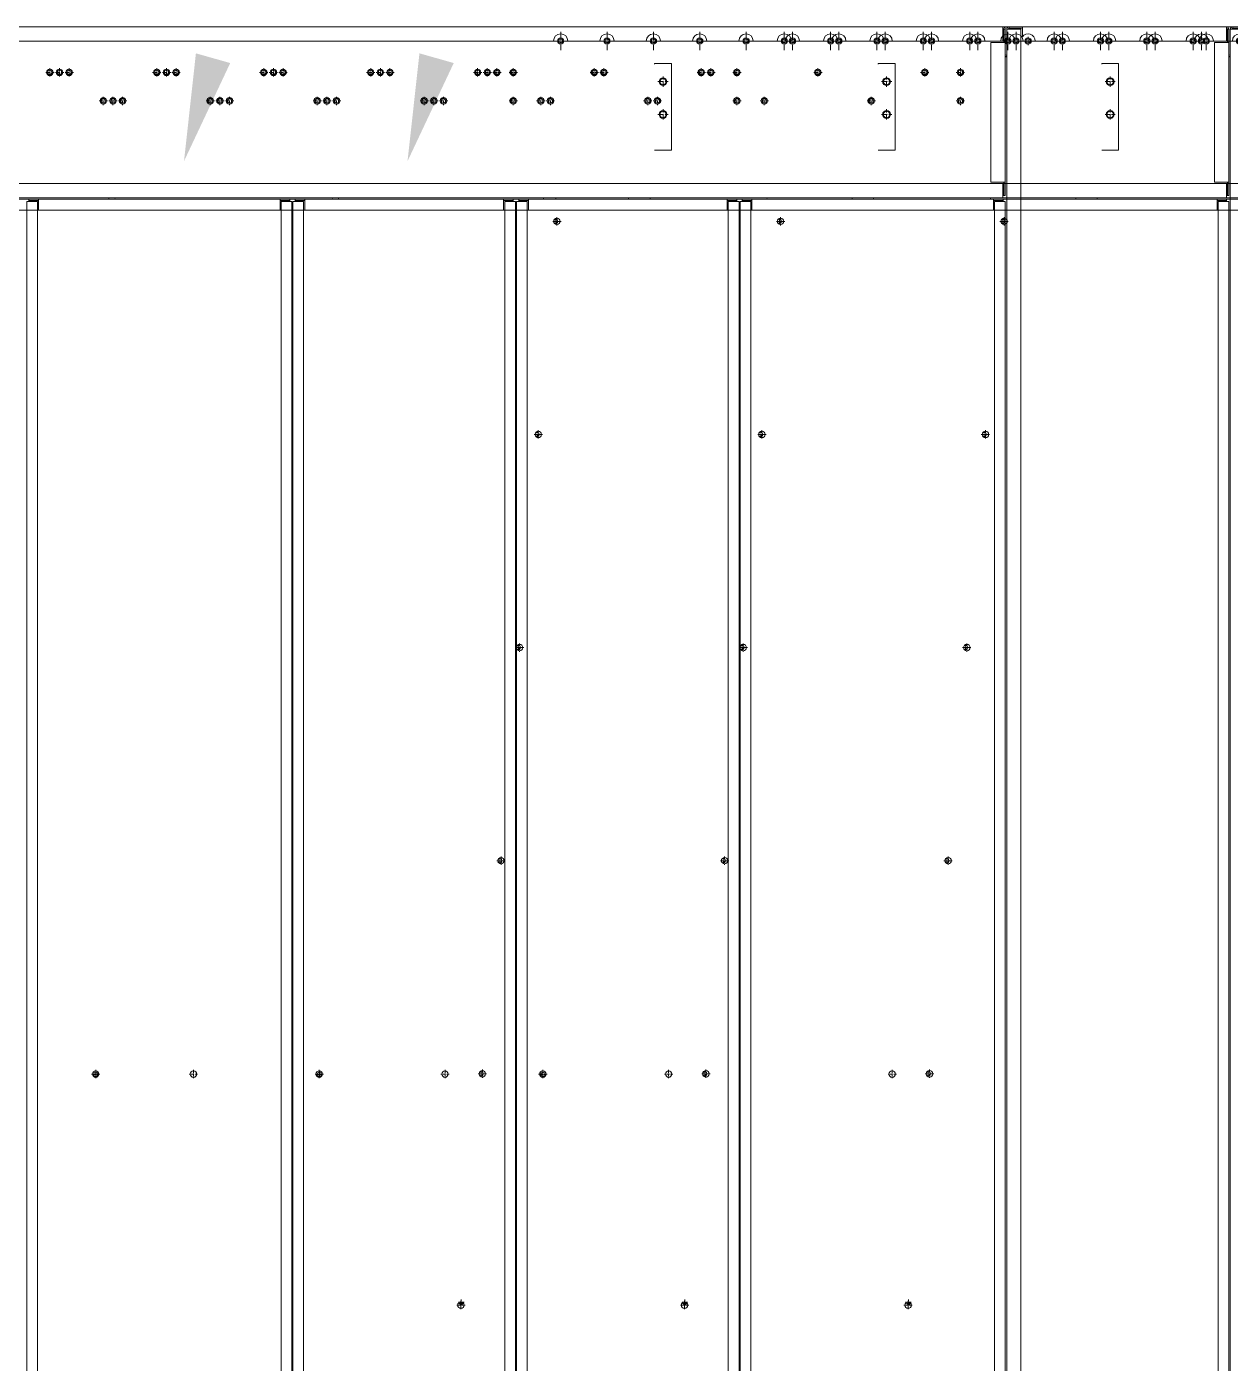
# Model space of a CAD drawing. Header units: millimetres. Extents: x -648583 to 40219, y -129719 to 29148.
# Drawn here: x -646106 to -644418, y -127844 to -125970 of the extents above; entities that cross this region are included whole.
import ezdxf

# ---------------------------------------------------------------- set-up
doc = ezdxf.new("R2010")
doc.units = ezdxf.units.MM
doc.linetypes.add('DASHDOT', pattern=[18.5, 12, -3, 0.5, -3])
doc.layers.add('냉각탑_dim', color=1, linetype='Continuous')

# ---------------------------------------------------------------- blocks, each defined once
blk = doc.blocks.new('1')
at = {"color": 7, "lineweight": 20}
for p, q in [((22357.8, 18433.6), (19364.8, 18433.6)), ((22363.3, 14989.1), (22363.3, 18430.1)), ((22383.3, 18430.1), (22383.3, 14989.1)), ((22385.3, 18433.6), (22839.3, 18433.6)), ((19913.3, 18413.6), (21727.8, 18413.6)), ((21747.8, 18413.6), (21792.8, 18413.6)), ((21812.8, 18413.6), (21857.8, 18413.6)), ((21877.8, 18413.6), (21922.8, 18413.6)), ((21942.8, 18413.6), (21987.8, 18413.6)), ((22007.8, 18413.6), (22052.8, 18413.6)), ((22072.8, 18413.6), (22117.8, 18413.6)), ((22137.8, 18413.6), (22182.8, 18413.6)), ((22202.8, 18413.6), (22247.8, 18413.6)), ((22267.8, 18413.6), (22312.8, 18413.6)), ((22332.8, 18413.6), (22357.8, 18413.6)), ((22341.3, 18411.6), (22341.3, 18215.6)), ((22361.3, 18215.6), (22361.3, 18411.6)), ((22403.3, 18413.6), (22633.3, 18413.6)), ((22653.3, 18413.6), (22839.3, 18413.6)), ((21869.5, 18382.1), (21893.1, 18382.1)), ((21893.1, 18382.1), (21893.1, 18260.6)), ((21893.1, 18260.6), (21869.5, 18260.6)), ((22357.8, 18213.6), (20012.8, 18213.6)), ((19364.8, 18193.6), (22357.8, 18193.6)), ((20361.8, 18188.5), (20361.8, 15338.7)), ((20376.8, 15338.7), (20376.8, 18188.5)), ((20378.4, 18191.6), (21344.2, 18191.6)), ((21345.8, 18188.5), (21345.8, 15338.7)), ((21360.8, 15338.7), (21360.8, 18188.5)), ((21362.3, 18188.5), (21362.3, 15338.7)), ((21377.3, 15338.7), (21377.3, 18188.5)), ((21378.9, 18191.6), (22344.7, 18191.6)), ((22346.3, 18188.5), (22346.3, 15338.7)), ((22361.3, 15338.7), (22361.3, 18188.5)), ((21344.2, 18176.6), (20378.4, 18176.6)), ((22344.7, 18176.6), (21378.9, 18176.6))]:
    blk.add_line(p, q, dxfattribs=at)
at = {"color": 7, "linetype": 'DASHDOT', "lineweight": 20}
for p, q in [((21737.8, 18426.6), (21737.8, 18400.6)), ((21802.8, 18426.6), (21802.8, 18400.6)), ((21867.8, 18426.6), (21867.8, 18400.6)), ((21932.8, 18426.6), (21932.8, 18400.6)), ((21997.8, 18426.6), (21997.8, 18400.6)), ((22062.8, 18426.6), (22062.8, 18400.6)), ((22127.8, 18426.6), (22127.8, 18400.6)), ((22192.8, 18426.6), (22192.8, 18400.6)), ((22257.8, 18426.6), (22257.8, 18400.6)), ((22322.8, 18426.6), (22322.8, 18400.6)), ((22643.3, 18426.6), (22643.3, 18400.6)), ((21750.8, 18413.6), (21724.8, 18413.6)), ((21815.8, 18413.6), (21789.8, 18413.6)), ((21880.8, 18413.6), (21854.8, 18413.6)), ((21945.8, 18413.6), (21919.8, 18413.6)), ((22010.8, 18413.6), (21984.8, 18413.6)), ((22075.8, 18413.6), (22049.8, 18413.6)), ((22140.8, 18413.6), (22114.8, 18413.6)), ((22205.8, 18413.6), (22179.8, 18413.6)), ((22270.8, 18413.6), (22244.8, 18413.6)), ((22335.8, 18413.6), (22309.8, 18413.6)), ((22656.3, 18413.6), (22630.3, 18413.6))]:
    blk.add_line(p, q, dxfattribs=at)
at = {"color": 7, "lineweight": 20, "ltscale": 0.0875}
for p, q in [((22357.8, 18433.6), (22357.8, 18430.1)), ((22363.3, 18430.1), (22366.8, 18430.1)), ((22385.3, 18433.6), (22385.3, 18430.1)), ((22361.3, 18411.6), (22357.8, 18411.6)), ((22361.3, 18215.6), (22357.8, 18215.6)), ((22357.8, 18193.6), (22357.8, 18197.1))]:
    blk.add_line(p, q, dxfattribs=at)
at = {"color": 7, "lineweight": 20, "ltscale": 0.0375}
for p, q in [((22359.3, 18430.1), (22357.8, 18430.1)), ((22366.8, 18431.6), (22366.8, 18430.1)), ((20364.9, 18190), (20364.9, 18188.5)), ((21357.7, 18190), (21357.7, 18188.5)), ((21365.4, 18190), (21365.4, 18188.5)), ((22359.3, 18197.1), (22357.8, 18197.1)), ((22358.2, 18190), (22358.2, 18188.5)), ((21362.3, 16986.6), (21360.8, 16986.6)), ((21362.3, 16942.6), (21360.8, 16942.6)), ((21362.3, 16925.6), (21360.8, 16925.6))]:
    blk.add_line(p, q, dxfattribs=at)
at = {"color": 7, "lineweight": 20, "ltscale": 0.4125}
for p, q in [((22357.8, 18413.6), (22357.8, 18430.1)), ((22366.8, 18430.1), (22383.3, 18430.1)), ((22357.8, 18411.6), (22341.3, 18411.6)), ((22341.3, 18215.6), (22357.8, 18215.6)), ((22357.8, 18197.1), (22357.8, 18213.6))]:
    blk.add_line(p, q, dxfattribs=at)
at = {"color": 7, "lineweight": 20, "ltscale": 0.4625}
for p, q in [((22359.3, 18430.1), (22359.3, 18411.6)), ((22361.3, 18411.6), (22361.3, 18430.1)), ((22366.8, 18433.6), (22385.3, 18433.6)), ((22385.3, 18431.6), (22366.8, 18431.6)), ((22359.3, 18215.6), (22359.3, 18197.1)), ((22361.3, 18197.1), (22361.3, 18215.6))]:
    blk.add_line(p, q, dxfattribs=at)
at = {"color": 7, "lineweight": 20, "ltscale": 0.05}
for p, q in [((22359.3, 18430.1), (22361.3, 18430.1)), ((22366.8, 18433.6), (22366.8, 18431.6)), ((21833.1, 18191.6), (21833.1, 18193.6)), ((22359.3, 18197.1), (22361.3, 18197.1))]:
    blk.add_line(p, q, dxfattribs=at)
at = {"color": 7, "lineweight": 20, "ltscale": 0.2625}
blk.add_line((22385.3, 18419.6), (22385.3, 18430.1), dxfattribs=at)
at = {"color": 7, "linetype": 'DASHDOT', "lineweight": 20, "ltscale": 0.2925}
for p, q in [((22399.2, 18413.6), (22387.5, 18413.6)), ((21477.2, 18369.6), (21465.5, 18369.6)), ((21627.2, 18369.6), (21615.5, 18369.6)), ((21677.2, 18369.6), (21665.5, 18369.6)), ((21402.2, 18329.6), (21390.5, 18329.6)), ((21552.2, 18329.6), (21540.5, 18329.6)), ((21677.2, 18329.6), (21665.5, 18329.6)), ((21738.4, 18160.7), (21726.7, 18160.7)), ((21712.2, 17861.9), (21700.5, 17861.9)), ((21686.1, 17563), (21674.4, 17563)), ((21581.5, 16965), (21569.8, 16965)), ((21603.8, 16641), (21592.1, 16641))]:
    blk.add_line(p, q, dxfattribs=at)
at = {"color": 7, "linetype": 'DASHDOT', "lineweight": 20, "ltscale": 0.292505}
for p, q in [((22393.3, 18419.5), (22393.3, 18407.8)), ((20421.3, 18375.5), (20421.3, 18363.8)), ((20571.3, 18375.5), (20571.3, 18363.8)), ((20721.3, 18375.5), (20721.3, 18363.8)), ((20871.3, 18375.5), (20871.3, 18363.8)), ((21021.3, 18375.5), (21021.3, 18363.8)), ((21171.3, 18375.5), (21171.3, 18363.8)), ((21321.3, 18375.5), (21321.3, 18363.8)), ((21471.3, 18375.5), (21471.3, 18363.8)), ((21621.3, 18375.5), (21621.3, 18363.8)), ((21671.3, 18375.5), (21671.3, 18363.8)), ((20496.3, 18335.5), (20496.3, 18323.8)), ((20646.3, 18335.5), (20646.3, 18323.8)), ((20796.3, 18335.5), (20796.3, 18323.8)), ((20946.3, 18335.5), (20946.3, 18323.8)), ((21096.3, 18335.5), (21096.3, 18323.8)), ((21246.3, 18335.5), (21246.3, 18323.8)), ((21396.3, 18335.5), (21396.3, 18323.8)), ((21546.3, 18335.5), (21546.3, 18323.8)), ((21671.3, 18335.5), (21671.3, 18323.8))]:
    blk.add_line(p, q, dxfattribs=at)
at = {"color": 7, "lineweight": 20, "ltscale": 0.012499}
for p, q in [((22363.3, 18393.6), (22362.8, 18393.6)), ((22363.3, 18391.6), (22362.8, 18391.6))]:
    blk.add_line(p, q, dxfattribs=at)
at = {"color": 7, "linetype": 'DASHDOT', "lineweight": 20, "ltscale": 0.292499}
for p, q in [((20427.2, 18369.6), (20415.5, 18369.6)), ((20577.2, 18369.6), (20565.5, 18369.6)), ((20727.2, 18369.6), (20715.5, 18369.6)), ((20877.2, 18369.6), (20865.5, 18369.6)), ((21027.2, 18369.6), (21015.5, 18369.6)), ((21177.2, 18369.6), (21165.5, 18369.6)), ((21327.2, 18369.6), (21315.5, 18369.6)), ((20502.2, 18329.6), (20490.5, 18329.6)), ((20652.2, 18329.6), (20640.5, 18329.6)), ((20802.2, 18329.6), (20790.5, 18329.6)), ((20952.2, 18329.6), (20940.5, 18329.6)), ((21102.2, 18329.6), (21090.5, 18329.6)), ((21252.2, 18329.6), (21240.5, 18329.6)), ((21732.5, 18166.6), (21732.5, 18154.9)), ((21706.4, 17867.7), (21706.4, 17856)), ((21680.2, 17568.9), (21680.2, 17557.2)), ((21659.9, 17264.2), (21648.2, 17264.2)), ((21654.1, 17270), (21654.1, 17258.3)), ((20595.6, 16970.9), (20595.6, 16959.2)), ((21085.6, 16970.9), (21085.6, 16959.2)), ((21575.6, 16970.9), (21575.6, 16959.2)), ((21633.8, 16965.3), (21622.1, 16965.3)), ((21627.9, 16971.2), (21627.9, 16959.5))]:
    blk.add_line(p, q, dxfattribs=at)
at = {"color": 7, "lineweight": 20, "ltscale": 0.023431}
blk.add_line((21869.5, 18381.2), (21869.5, 18382.1), dxfattribs=at)
at = {"color": 7, "linetype": 'DASHDOT', "lineweight": 20, "ltscale": 0.3575}
for p, q in [((21888.5, 18356.6), (21874.2, 18356.6)), ((21888.5, 18310.6), (21874.2, 18310.6))]:
    blk.add_line(p, q, dxfattribs=at)
at = {"color": 7, "linetype": 'DASHDOT', "lineweight": 20, "ltscale": 0.357495}
for p, q in [((21881.3, 18363.8), (21881.3, 18349.5)), ((21881.3, 18317.8), (21881.3, 18303.5))]:
    blk.add_line(p, q, dxfattribs=at)
at = {"color": 7, "lineweight": 20, "ltscale": 0.0775}
for p, q in [((20361.8, 18188.5), (20364.9, 18188.5)), ((20378.4, 18191.6), (20378.4, 18188.5)), ((21344.2, 18191.6), (21344.2, 18188.5)), ((21360.8, 18188.5), (21357.7, 18188.5)), ((21362.3, 18188.5), (21365.4, 18188.5)), ((21378.9, 18191.6), (21378.9, 18188.5)), ((22344.7, 18191.6), (22344.7, 18188.5)), ((22361.3, 18188.5), (22358.2, 18188.5))]:
    blk.add_line(p, q, dxfattribs=at)
at = {"color": 7, "lineweight": 20, "ltscale": 0.3375}
for p, q in [((20378.4, 18191.6), (20364.9, 18191.6)), ((20364.9, 18190), (20378.4, 18190)), ((21357.7, 18191.6), (21344.2, 18191.6)), ((21344.2, 18190), (21357.7, 18190)), ((21378.9, 18191.6), (21365.4, 18191.6)), ((21365.4, 18190), (21378.9, 18190)), ((22358.2, 18191.6), (22344.7, 18191.6)), ((22344.7, 18190), (22358.2, 18190))]:
    blk.add_line(p, q, dxfattribs=at)
at = {"color": 7, "lineweight": 20, "ltscale": 0.04}
for p, q in [((20364.9, 18191.6), (20364.9, 18190)), ((21357.7, 18191.6), (21357.7, 18190)), ((21365.4, 18191.6), (21365.4, 18190)), ((22358.2, 18191.6), (22358.2, 18190))]:
    blk.add_line(p, q, dxfattribs=at)
at = {"color": 7, "lineweight": 20, "ltscale": 0.2975}
for p, q in [((20376.8, 18188.5), (20364.9, 18188.5)), ((20378.4, 18176.6), (20378.4, 18188.5)), ((21344.2, 18176.6), (21344.2, 18188.5)), ((21357.7, 18188.5), (21345.8, 18188.5)), ((21377.3, 18188.5), (21365.4, 18188.5)), ((21378.9, 18176.6), (21378.9, 18188.5)), ((22344.7, 18176.6), (22344.7, 18188.5)), ((22358.2, 18188.5), (22346.3, 18188.5))]:
    blk.add_line(p, q, dxfattribs=at)
at = {"color": 7, "lineweight": 20, "ltscale": 0.050191}
for p, q in [((20799.3, 18193.6), (20799.1, 18191.6)), ((20799.1, 18191.6), (20799.3, 18193.6)), ((21104.1, 18193.6), (21103.9, 18191.6)), ((21103.9, 18191.6), (21104.1, 18193.6))]:
    blk.add_line(p, q, dxfattribs=at)
at = {"color": 7, "lineweight": 20, "ltscale": 0.05019}
blk.add_line((21713.5, 18191.6), (21713.7, 18193.6), dxfattribs=at)
at = {"color": 7, "lineweight": 20, "ltscale": 0.049997}
blk.add_line((21863.1, 18193.6), (21863.1, 18191.6), dxfattribs=at)
at = {"color": 7, "lineweight": 20, "ltscale": 0.04994}
blk.add_line((21863.1, 18193.6), (21863.1, 18191.6), dxfattribs=at)
at = {"color": 7, "linetype": 'DASHDOT', "lineweight": 20, "ltscale": 0.194995}
for p, q in [((21730.9, 18164.6), (21730.9, 18156.8)), ((21704.7, 17865.8), (21704.7, 17858)), ((21678.6, 17566.9), (21678.6, 17559.1)), ((21085.7, 16968.5), (21085.7, 16960.7))]:
    blk.add_line(p, q, dxfattribs=at)
at = {"color": 7, "linetype": 'DASHDOT', "lineweight": 20, "ltscale": 0.195}
for p, q in [((21734.8, 18160.7), (21727, 18160.7)), ((21656.3, 17264.1), (21648.5, 17264.1)), ((21630.2, 16965.3), (21622.4, 16965.3)), ((21602.2, 16645), (21594.4, 16645)), ((21601.8, 16641), (21594, 16641))]:
    blk.add_line(p, q, dxfattribs=at)
at = {"color": 7, "linetype": 'DASHDOT', "lineweight": 20, "ltscale": 0.195001}
for p, q in [((21708.6, 17861.9), (21700.8, 17861.9)), ((21682.5, 17563), (21674.7, 17563)), ((21652.4, 17268), (21652.4, 17260.2)), ((21089.6, 16964.6), (21081.8, 16964.6)), ((21626.3, 16969.2), (21626.3, 16961.4)), ((21598.3, 16648.9), (21598.3, 16641.1))]:
    blk.add_line(p, q, dxfattribs=at)
at = {"color": 7, "linetype": 'DASHDOT', "lineweight": 20, "ltscale": 0.292502}
for p, q in [((20601.5, 16965), (20589.8, 16965)), ((21091.5, 16965), (21079.8, 16965)), ((21597.9, 16646.9), (21597.9, 16635.2))]:
    blk.add_line(p, q, dxfattribs=at)
at = {"color": 7, "linetype": 'DASHDOT', "lineweight": 20, "ltscale": 0.194998}
blk.add_line((21597.9, 16644.9), (21597.9, 16637.1), dxfattribs=at)
at = {"color": 7, "lineweight": 20}
for centre, radius in [((21737.8, 18413.6), 4.5), ((21737.8, 18413.6), 3), ((21802.8, 18413.6), 4.5), ((21802.8, 18413.6), 3), ((21867.8, 18413.6), 4.5), ((21867.8, 18413.6), 3), ((21932.8, 18413.6), 4.5), ((21932.8, 18413.6), 3), ((21997.8, 18413.6), 4.5), ((21997.8, 18413.6), 3), ((22062.8, 18413.6), 4.5), ((22062.8, 18413.6), 3), ((22127.8, 18413.6), 4.5), ((22127.8, 18413.6), 3), ((22192.8, 18413.6), 4.5), ((22192.8, 18413.6), 3), ((22257.8, 18413.6), 4.5), ((22257.8, 18413.6), 3), ((22322.8, 18413.6), 4.5), ((22322.8, 18413.6), 3), ((22393.3, 18413.6), 4.5), ((22393.3, 18413.6), 3), ((22643.3, 18413.6), 4.5), ((22643.3, 18413.6), 3), ((20421.3, 18369.6), 4.5), ((20421.3, 18369.6), 3), ((20571.3, 18369.6), 4.5), ((20571.3, 18369.6), 3), ((20721.3, 18369.6), 4.5), ((20721.3, 18369.6), 3), ((20871.3, 18369.6), 4.5), ((20871.3, 18369.6), 3), ((21021.3, 18369.6), 4.5), ((21021.3, 18369.6), 3), ((21171.3, 18369.6), 4.5), ((21171.3, 18369.6), 3), ((21321.3, 18369.6), 4.5), ((21321.3, 18369.6), 3), ((21471.3, 18369.6), 4.5), ((21471.3, 18369.6), 3), ((21621.3, 18369.6), 4.5), ((21621.3, 18369.6), 3), ((21671.3, 18369.6), 4.5), ((21671.3, 18369.6), 3), ((21881.3, 18356.6), 5.5), ((21881.3, 18356.6), 4.5), ((20496.3, 18329.6), 4.5), ((20496.3, 18329.6), 3), ((20646.3, 18329.6), 4.5), ((20646.3, 18329.6), 3), ((20796.3, 18329.6), 4.5), ((20796.3, 18329.6), 3), ((20946.3, 18329.6), 4.5), ((20946.3, 18329.6), 3), ((21096.3, 18329.6), 4.5), ((21096.3, 18329.6), 3), ((21246.3, 18329.6), 4.5), ((21246.3, 18329.6), 3), ((21396.3, 18329.6), 4.5), ((21396.3, 18329.6), 3), ((21546.3, 18329.6), 4.5), ((21546.3, 18329.6), 3), ((21671.3, 18329.6), 4.5), ((21671.3, 18329.6), 3), ((21881.3, 18310.6), 5.5), ((21881.3, 18310.6), 4.5), ((21732.5, 18160.7), 4.5), ((21706.4, 17861.9), 4.5), ((21680.2, 17563), 4.5), ((21654.1, 17264.2), 4.5), ((20595.6, 16965), 4.5), ((21085.6, 16965), 4.5), ((21085.7, 16964.6), 3), ((21575.6, 16965), 4.5), ((21627.9, 16965.3), 4.5), ((21597.9, 16641), 4.5)]:
    blk.add_circle(centre, radius, dxfattribs=at)
for centre, radius, start, end in [((21737.8, 18413.6), 10, 0, 180), ((21802.8, 18413.6), 10, 0, 180), ((21867.8, 18413.6), 10, 0, 180), ((21932.8, 18413.6), 10, 0, 180), ((21997.8, 18413.6), 10, 0, 180), ((22062.8, 18413.6), 10, 0, 180), ((22127.8, 18413.6), 10, 0, 180), ((22192.8, 18413.6), 10, 0, 180), ((22257.8, 18413.6), 10, 0, 180), ((22322.8, 18413.6), 10, 0, 180), ((22357.8, 18430.1), 3.5, 0, 90), ((22357.8, 18430.1), 1.5, 0, 90), ((22366.8, 18430.1), 3.5, 90, 180), ((22366.8, 18430.1), 1.5, 90, 180), ((22393.3, 18413.6), 10, 0, 143.1301), ((22643.3, 18413.6), 10, 0, 180), ((22362.8, 18395.1), 1.5, 180, 270), ((22362.8, 18395.1), 3.5, 244.6225, 270), ((21730.9, 18160.7), 3, 210.7279, 150.2124), ((21704.7, 17861.9), 3, 210.7279, 150.2124), ((21678.6, 17563), 3, 210.7279, 150.2124), ((21652.4, 17264.1), 3, 210.7279, 150.2124), ((21626.3, 16965.3), 3, 210.7279, 150.2124), ((21598.3, 16645), 3, 186.3049, 343.766), ((21597.9, 16641), 3, 36.8103, 133.1897)]:
    blk.add_arc(centre, radius, start, end, dxfattribs=at)
at = {"layer": '냉각탑_dim', "lineweight": 20}
blk.add_solid([(20960.7, 18382.7), (20895.9, 18245.1), (20912.6, 18396.3)], dxfattribs=at)

msp = doc.modelspace()

# ---------------------------------------------------------------- block references
at = {"lineweight": 5}
for p in [(-667094.5, -144403.9), (-666780.9, -144403.9), (-666467.4, -144403.9)]:
    msp.add_blockref('1', p, dxfattribs=at)

doc.saveas('drawing.dxf')
